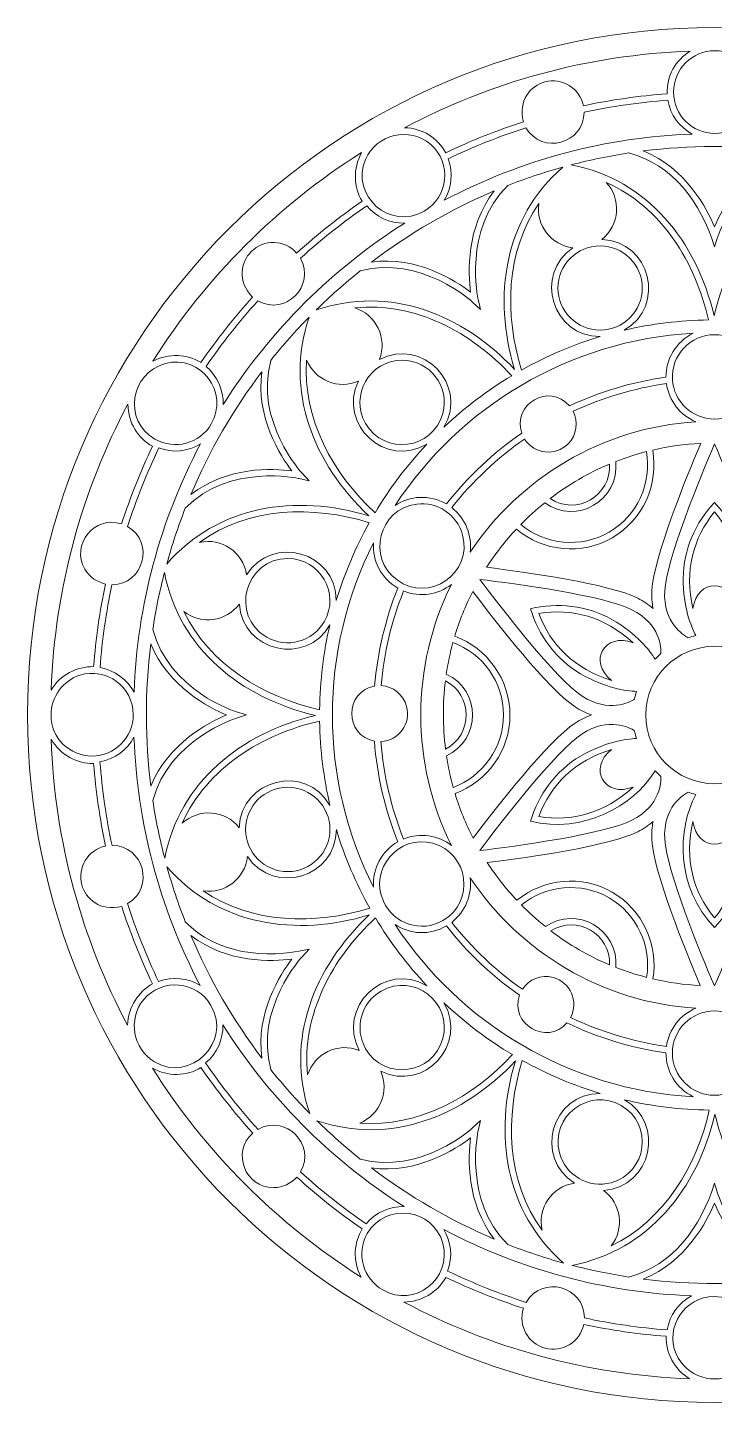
# Model space of a CAD drawing. Header units: inches. Extents: x 45 to 4631, y -57 to 970.
# Drawn here: x 45 to 477, y 0 to 864 of the extents above; entities that cross this region are included whole.
import ezdxf

# ---------------------------------------------------------------- set-up
doc = ezdxf.new("R2010")
doc.units = ezdxf.units.IN
doc.header["$MEASUREMENT"] = 0
doc.layers.add('_U+0421_U+043B_U+043E_U+0439 1', color=7, linetype='Continuous')

msp = doc.modelspace()

# ---------------------------------------------------------------- linework, layer by layer
at = {"layer": '_U+0421_U+043B_U+043E_U+0439 1', "color": 1, "lineweight": 9, "true_color": 0xff0000}
for points, knots in [([(477.45, 864), (238.86, 864), (45.45, 670.6), (45.45, 432.02), (45.45, 193.44), (238.86, 0.04), (477.45, 0.04), (716.04, 0.04), (909.45, 193.44), (909.45, 432.02), (909.45, 670.6), (716.04, 864), (477.45, 864)], [0, 0, 0, 0, 1, 1, 1, 2, 2, 2, 3, 3, 3, 4, 4, 4, 4]), ([(462.15, 849.14), (452.93, 843.58), (447.21, 833.43), (447.61, 822.38), (429.92, 821.05), (412.25, 818.51), (395.01, 814.82), (392.64, 826.21), (381.31, 832.64), (370.74, 829.81), (361.76, 827.4), (353.74, 818.32), (357.21, 804.7), (340.62, 799.36), (324.27, 792.84), (308.54, 785.31), (303.38, 794.48), (293.63, 800.8), (282.51, 801.06), (336.49, 829.69), (397.47, 846.81), (462.15, 849.14)], [0, 0, 0, 0, 1, 1, 1, 2, 2, 2, 3, 3, 3, 4, 4, 4, 5, 5, 5, 6, 6, 6, 7, 7, 7, 7]), ([(477.6, 849.4), (491.92, 849.4), (503.57, 837.75), (503.57, 823.42), (503.57, 809.14), (491.95, 797.45), (477.6, 797.45), (463.27, 797.45), (451.63, 809.11), (451.63, 823.42), (451.63, 837.75), (463.28, 849.4), (477.6, 849.4)], [0, 0, 0, 0, 1, 1, 1, 2, 2, 2, 3, 3, 3, 4, 4, 4, 4]), ([(309.99, 781.52), (325.78, 789.09), (342.21, 795.64), (358.87, 800.98), (368.87, 783.76), (395.36, 790.88), (395.43, 810.76), (412.66, 814.47), (430.34, 817.02), (448.03, 818.35), (449.61, 809.11), (455.42, 801.31), (463.39, 797), (409.79, 795), (357, 781.46), (307.44, 755.41), (312.15, 763.12), (313.25, 772.76), (309.99, 781.52)], [0, 0, 0, 0, 1, 1, 1, 2, 2, 2, 3, 3, 3, 4, 4, 4, 5, 5, 5, 6, 6, 6, 6]), ([(257.89, 781.07), (264.91, 797), (285.49, 801.95), (299.04, 790.56), (312.4, 778.79), (310.13, 757.41), (294.85, 748.59), (273.43, 736.23), (248.4, 758.17), (257.89, 781.07)], [0, 0, 0, 0, 1, 1, 1, 2, 2, 2, 3, 3, 3, 3]), ([(522.17, 786.42), (495.31, 775.66), (482.01, 749.85), (477.4, 738.83), (472.8, 749.85), (459.51, 775.66), (432.64, 786.42), (461.36, 790.03), (491.56, 790.27), (522.17, 786.42)], [0, 0, 0, 0, 1, 1, 1, 2, 2, 2, 3, 3, 3, 3]), ([(255.52, 785.43), (249.9, 775.06), (250.54, 763.7), (255.86, 754.84), (241.48, 744.95), (227.65, 734.01), (214.69, 722.28), (207.05, 730.92), (193.98, 731.04), (186.13, 723.18), (179.53, 716.58), (177.16, 704.63), (187.01, 694.6), (175.32, 681.67), (164.41, 667.87), (154.54, 653.52), (145.99, 658.63), (134.3, 659.7), (124.21, 654.25), (157.62, 707.16), (202.58, 752.08), (255.52, 785.43)], [0, 0, 0, 0, 1, 1, 1, 2, 2, 2, 3, 3, 3, 4, 4, 4, 5, 5, 5, 6, 6, 6, 7, 7, 7, 7]), ([(477.13, 682.89), (466.09, 729.59), (435.51, 768.31), (387.34, 777.71), (399.2, 780.81), (411.29, 783.3), (423.59, 785.17), (451, 778.08), (468.94, 753.87), (477.4, 726.21), (485.88, 753.9), (503.86, 778.09), (531.22, 785.17), (543.34, 783.33), (555.26, 780.88), (566.95, 777.85), (518.71, 768.43), (488.11, 729.55), (477.13, 682.89)], [0, 0, 0, 0, 1, 1, 1, 2, 2, 2, 3, 3, 3, 4, 4, 4, 5, 5, 5, 6, 6, 6, 6]), ([(328.82, 693.23), (328.72, 693.68), (319.12, 736.9), (347.39, 764.72), (358.67, 769.15), (370.23, 773.01), (382.03, 776.28), (344.94, 743.99), (337.92, 695), (351.73, 649.15), (318.97, 683.9), (273.31, 702.21), (227.01, 686.52), (235.8, 695.17), (245.02, 703.36), (254.65, 711.06), (292.68, 721.31), (325.14, 691.62), (325.48, 691.3), (325.48, 691.3), (330.32, 686.79), (330.32, 686.79), (330.32, 686.79), (328.82, 693.23), (328.82, 693.23)], [0, 0, 0, 0, 1, 1, 1, 2, 2, 2, 3, 3, 3, 4, 4, 4, 5, 5, 5, 6, 6, 6, 7, 7, 7, 8, 8, 8, 8]), ([(338.94, 761.28), (321.09, 738.54), (322.47, 709.57), (324, 697.73), (314.54, 704.94), (290.27, 720.55), (261.77, 716.61), (285.38, 734.54), (311.27, 749.61), (338.94, 761.28)], [0, 0, 0, 0, 1, 1, 1, 2, 2, 2, 3, 3, 3, 3]), ([(409.38, 766.67), (444.19, 751.17), (465.46, 716.34), (473.57, 680.27), (455.53, 680), (437.8, 677.81), (420.62, 673.81), (447.23, 689.07), (437.15, 729.73), (406.59, 730.82), (417.92, 739.88), (418.85, 756.33), (409.38, 766.67)], [0, 0, 0, 0, 1, 1, 1, 2, 2, 2, 3, 3, 3, 4, 4, 4, 4]), ([(217.06, 718.97), (230.17, 730.86), (244.19, 741.94), (258.78, 751.93), (264.54, 744.99), (273.25, 740.88), (282.64, 741.1), (238.22, 713.07), (198.42, 674.39), (168.51, 627.11), (168.73, 636.12), (164.88, 645.01), (157.7, 650.97), (167.6, 665.4), (178.58, 679.27), (190.35, 692.25), (207.65, 682.47), (226.8, 701.75), (217.06, 718.97)], [0, 0, 0, 0, 1, 1, 1, 2, 2, 2, 3, 3, 3, 4, 4, 4, 5, 5, 5, 6, 6, 6, 6]), ([(388.42, 725.62), (363.54, 708.78), (375.49, 669.81), (405.46, 669.78), (388.28, 664.61), (371.75, 657.57), (356.09, 648.78), (345.31, 683.32), (346.11, 723.07), (366.87, 753.43), (364.97, 739.63), (374.74, 727.18), (388.42, 725.62)], [0, 0, 0, 0, 1, 1, 1, 2, 2, 2, 3, 3, 3, 4, 4, 4, 4]), ([(431.98, 700.31), (431.98, 685.7), (420.1, 673.82), (405.49, 673.82), (390.88, 673.82), (378.99, 685.7), (378.99, 700.31), (378.99, 714.92), (390.88, 726.81), (405.49, 726.81), (420.1, 726.81), (431.98, 714.92), (431.98, 700.31)], [0, 0, 0, 0, 1, 1, 1, 2, 2, 2, 3, 3, 3, 4, 4, 4, 4]), ([(251.24, 687.83), (289.02, 691.76), (324.78, 672.36), (349.88, 645.18), (334.68, 636.05), (320.39, 625.23), (307.22, 612.81), (323.04, 639.51), (293.53, 669.64), (266.68, 655.39), (271.93, 668.81), (264.62, 683.57), (251.24, 687.83)], [0, 0, 0, 0, 1, 1, 1, 2, 2, 2, 3, 3, 3, 4, 4, 4, 4]), ([(218.12, 583.95), (217.81, 584.29), (188.11, 616.75), (198.36, 654.77), (205.95, 664.26), (214.01, 673.36), (222.52, 682.03), (206.81, 635.67), (225.24, 589.92), (260, 557.22), (213.93, 571.04), (165.15, 563.81), (132.99, 526.88), (136.29, 538.86), (140.2, 550.59), (144.69, 562.03), (172.49, 590.27), (215.74, 580.71), (216.19, 580.6), (216.19, 580.6), (222.62, 579.12), (222.62, 579.12), (222.62, 579.12), (218.12, 583.95), (218.12, 583.95)], [0, 0, 0, 0, 1, 1, 1, 2, 2, 2, 3, 3, 3, 4, 4, 4, 5, 5, 5, 6, 6, 6, 7, 7, 7, 8, 8, 8, 8]), ([(464.01, 671.86), (453.24, 666.58), (446.76, 655.66), (446.87, 644.31), (425.6, 641.28), (405.22, 635.15), (386.23, 626.25), (373.58, 640.98), (350.01, 627.27), (356.25, 609.09), (338.51, 596.91), (322.52, 581.98), (308.84, 564.6), (298.2, 570.77), (285.9, 569.85), (276.58, 563.69), (317.26, 625.52), (385.69, 667.54), (464.01, 671.86)], [0, 0, 0, 0, 1, 1, 1, 2, 2, 2, 3, 3, 3, 4, 4, 4, 5, 5, 5, 6, 6, 6, 6]), ([(503.9, 644.46), (503.9, 629.96), (492.11, 617.96), (477.41, 617.96), (463.2, 617.96), (451.82, 629.16), (450.98, 642.69), (449.96, 658.14), (462.25, 670.95), (477.41, 670.95), (492.02, 670.95), (503.9, 659.07), (503.9, 644.46)], [0, 0, 0, 0, 1, 1, 1, 2, 2, 2, 3, 3, 3, 4, 4, 4, 4]), ([(132.17, 652.85), (154.36, 658.8), (172.46, 634.72), (161.02, 614.91), (153.86, 602.51), (137.94, 598.24), (125.54, 605.4), (105.23, 617.13), (110.04, 646.92), (132.17, 652.85)], [0, 0, 0, 0, 1, 1, 1, 2, 2, 2, 3, 3, 3, 3]), ([(253.51, 641.76), (240.31, 614.47), (270.73, 586.76), (296.61, 602.2), (284.07, 588.89), (273.15, 574.44), (263.97, 559.08), (237.46, 583.5), (218.18, 618.32), (220.97, 655.05), (226.21, 642.25), (240.89, 636.31), (253.51, 641.76)], [0, 0, 0, 0, 1, 1, 1, 2, 2, 2, 3, 3, 3, 4, 4, 4, 4]), ([(280.93, 654.92), (298.39, 654.92), (311.08, 638.39), (306.57, 621.55), (300.43, 598.66), (269.71, 594.92), (258.03, 615.16), (247.84, 632.81), (260.63, 654.92), (280.93, 654.92)], [0, 0, 0, 0, 1, 1, 1, 2, 2, 2, 3, 3, 3, 3]), ([(192.81, 647.65), (188.87, 619.15), (204.48, 594.89), (211.7, 585.43), (199.85, 586.96), (170.88, 588.34), (148.13, 570.49), (159.81, 598.15), (174.88, 624.05), (192.81, 647.65)], [0, 0, 0, 0, 1, 1, 1, 2, 2, 2, 3, 3, 3, 3]), ([(312.2, 562.32), (325.46, 579.11), (340.9, 593.57), (358.01, 605.39), (364.12, 595.76), (377.43, 594.47), (385.32, 602.36), (390.87, 607.91), (391.94, 616.24), (388.52, 622.86), (406.91, 631.41), (426.62, 637.3), (447.17, 640.26), (448.67, 629.42), (455.87, 620.39), (465.64, 616.29), (406.49, 612.56), (354.81, 580.85), (323.72, 534.27), (325.08, 544.63), (320.99, 555.5), (312.2, 562.32)], [0, 0, 0, 0, 1, 1, 1, 2, 2, 2, 3, 3, 3, 4, 4, 4, 5, 5, 5, 6, 6, 6, 7, 7, 7, 7]), ([(108.55, 627.28), (108.81, 615.46), (114.92, 605.97), (124.06, 600.84), (116.52, 585.09), (110, 568.7), (104.64, 552.08), (87.45, 557.72), (72.62, 539.09), (81.53, 523.66), (84.73, 518.11), (89.06, 515.8), (94.53, 514.25), (90.9, 497.26), (88.38, 479.84), (87.04, 462.41), (76.53, 462.57), (66.08, 457.26), (60.29, 447.65), (62.68, 512.34), (79.86, 573.31), (108.55, 627.28)], [0, 0, 0, 0, 1, 1, 1, 2, 2, 2, 3, 3, 3, 4, 4, 4, 5, 5, 5, 6, 6, 6, 7, 7, 7, 7]), ([(108.36, 550.42), (113.76, 567.26), (120.38, 583.85), (128.04, 599.79), (136.91, 596.48), (146.47, 597.61), (154.18, 602.32), (128.59, 553.76), (114.53, 501.12), (112.43, 446.4), (108.13, 454.39), (100.31, 460.21), (91.06, 461.79), (92.39, 479.3), (94.92, 496.79), (98.58, 513.84), (118.49, 513.87), (125.62, 540.39), (108.36, 550.42)], [0, 0, 0, 0, 1, 1, 1, 2, 2, 2, 3, 3, 3, 4, 4, 4, 5, 5, 5, 6, 6, 6, 6]), ([(352.85, 548.79), (369.5, 534.78), (393.76, 532.22), (413.11, 543.39), (432.52, 554.6), (442.42, 577.05), (438.53, 598.48), (448.37, 600.77), (458.47, 602.2), (468.73, 602.71), (459.16, 580.07), (439.12, 530.6), (438.02, 510.5), (437.79, 506.25), (438.08, 502.43), (438.73, 499), (436.09, 501.28), (432.93, 503.44), (429.14, 505.37), (411.23, 514.45), (358.61, 521.81), (334.12, 524.85), (339.6, 533.3), (345.85, 541.31), (352.85, 548.79)], [0, 0, 0, 0, 1, 1, 1, 2, 2, 2, 3, 3, 3, 4, 4, 4, 5, 5, 5, 6, 6, 6, 7, 7, 7, 8, 8, 8, 8]), ([(415.31, 591.28), (421.6, 593.74), (428.04, 595.82), (434.61, 597.52), (438.08, 577.8), (428.94, 557.19), (411.09, 546.88), (393.28, 536.6), (370.97, 538.94), (355.64, 551.7), (360.28, 556.43), (365.04, 560.8), (370.66, 565.34), (390.49, 550.97), (417.96, 566.92), (415.31, 591.28)], [0, 0, 0, 0, 1, 1, 1, 2, 2, 2, 3, 3, 3, 4, 4, 4, 5, 5, 5, 5]), ([(477.41, 565.58), (465.64, 553.35), (457.71, 535.7), (457.71, 517.96), (457.71, 499.7), (462.52, 487.8), (465.71, 481.91), (464.05, 481.53), (462.42, 481.06), (460.83, 480.51), (457.96, 482.03), (445, 490.03), (446.09, 510.06), (447.15, 529.58), (468.62, 581.8), (477.41, 602.45), (486.19, 581.8), (507.67, 529.58), (508.73, 510.06), (509.82, 490), (496.96, 482.07), (493.98, 480.51), (492.39, 481.06), (490.76, 481.53), (489.1, 481.91), (501.06, 503.97), (501.61, 540.43), (477.41, 565.58)], [0, 0, 0, 0, 1, 1, 1, 2, 2, 2, 3, 3, 3, 4, 4, 4, 5, 5, 5, 6, 6, 6, 7, 7, 7, 8, 8, 8, 9, 9, 9, 9]), ([(373.98, 567.95), (385.56, 576.83), (398.12, 584.12), (411.4, 589.7), (412.61, 569.8), (390.67, 557.05), (373.98, 567.95)], [0, 0, 0, 0, 1, 1, 1, 2, 2, 2, 2]), ([(183.23, 520.1), (181.06, 534.35), (167.35, 543.49), (153.63, 540.48), (184.38, 562.78), (225.06, 563.85), (260.38, 552.86), (251.71, 537.34), (244.75, 520.95), (239.63, 503.94), (239.53, 534.67), (199.3, 545.76), (183.23, 520.1)], [0, 0, 0, 0, 1, 1, 1, 2, 2, 2, 3, 3, 3, 4, 4, 4, 4]), ([(290.17, 564.54), (303.02, 566.16), (315.54, 558.09), (319.02, 545.1), (325.4, 521.31), (298.18, 501.97), (277.79, 516.86), (258.61, 530.87), (266.23, 561.52), (290.17, 564.54)], [0, 0, 0, 0, 1, 1, 1, 2, 2, 2, 3, 3, 3, 3]), ([(463.79, 498.94), (458.39, 522.57), (463.96, 543.27), (477.41, 559.59), (491.02, 543.07), (496.36, 522.32), (491.01, 498.98), (488.22, 518), (466.57, 518.05), (463.79, 498.94)], [0, 0, 0, 0, 1, 1, 1, 2, 2, 2, 3, 3, 3, 3]), ([(262.96, 323.85), (228.58, 391.73), (228.57, 472.3), (262.96, 540.2), (262.24, 528.9), (267.77, 517.78), (278.27, 511.74), (270.35, 491.99), (265.49, 471.37), (263.72, 450.21), (244.56, 446.73), (244.53, 419.24), (263.57, 415.62), (265.21, 393.84), (270.13, 372.61), (278.27, 352.32), (268.23, 346.62), (262.21, 335.59), (262.96, 323.85)], [0, 0, 0, 0, 1, 1, 1, 2, 2, 2, 3, 3, 3, 4, 4, 4, 5, 5, 5, 6, 6, 6, 6]), ([(232.04, 490.64), (224.74, 477.99), (208.5, 473.64), (195.85, 480.95), (172.46, 494.45), (182.12, 530.38), (209.14, 530.38), (229.42, 530.38), (242.22, 508.28), (232.04, 490.64)], [0, 0, 0, 0, 1, 1, 1, 2, 2, 2, 3, 3, 3, 3]), ([(176.9, 430.1), (176.9, 430.1), (183.22, 432.03), (183.22, 432.03), (183.22, 432.03), (176.9, 433.96), (176.9, 433.96), (176.45, 434.09), (134.19, 447.4), (124.25, 485.84), (126.09, 497.96), (128.54, 509.88), (131.57, 521.57), (140.97, 473.41), (179.76, 442.76), (226.53, 431.75), (179.71, 420.68), (141.09, 390.03), (131.71, 341.96), (128.61, 353.82), (126.12, 365.92), (124.25, 378.22), (134.18, 416.6), (176.45, 429.96), (176.9, 430.1)], [0, 0, 0, 0, 1, 1, 1, 2, 2, 2, 3, 3, 3, 4, 4, 4, 5, 5, 5, 6, 6, 6, 7, 7, 7, 8, 8, 8, 8]), ([(283.85, 437.45), (281.82, 445), (275.19, 450.07), (267.79, 450.47), (269.56, 470.92), (274.29, 490.86), (281.92, 509.96), (292.36, 505.69), (303.78, 507.72), (311.95, 513.96), (286.34, 462.44), (286.33, 401.64), (311.95, 350.1), (303.75, 356.36), (292.33, 358.35), (281.92, 354.09), (274.08, 373.74), (269.3, 394.26), (267.65, 415.32), (278.95, 415.85), (286.74, 426.65), (283.85, 437.45)], [0, 0, 0, 0, 1, 1, 1, 2, 2, 2, 3, 3, 3, 4, 4, 4, 5, 5, 5, 6, 6, 6, 7, 7, 7, 7]), ([(412.83, 492.05), (397.49, 500.9), (378.24, 502.88), (361.74, 498.8), (366.45, 482.5), (377.77, 466.81), (393.14, 457.94), (408.94, 448.81), (421.65, 447.02), (428.34, 446.84), (427.86, 445.23), (427.45, 443.58), (427.12, 441.91), (424.26, 440.1), (410.97, 432.95), (394.16, 443.92), (377.79, 454.6), (343.3, 499.31), (329.81, 517.24), (352.08, 514.52), (408.05, 507.01), (425.49, 498.17), (443.47, 489.05), (443.85, 473.88), (443.7, 470.59), (442.43, 469.48), (441.22, 468.31), (440.06, 467.08), (436.57, 472.78), (428.67, 482.91), (412.83, 492.05)], [0, 0, 0, 0, 1, 1, 1, 2, 2, 2, 3, 3, 3, 4, 4, 4, 5, 5, 5, 6, 6, 6, 7, 7, 7, 8, 8, 8, 9, 9, 9, 10, 10, 10, 10]), ([(178.65, 501.74), (180.82, 471.6), (220.72, 462.66), (235.59, 488.72), (231.56, 471.39), (229.38, 453.52), (229.15, 435.32), (194.17, 443.14), (159.85, 463.57), (143.81, 496.96), (154.76, 488.48), (170.46, 490.7), (178.65, 501.74)], [0, 0, 0, 0, 1, 1, 1, 2, 2, 2, 3, 3, 3, 4, 4, 4, 4]), ([(314.25, 382.62), (334.53, 390.09), (348.81, 409.75), (348.81, 432.03), (348.81, 454.35), (334.44, 474.07), (314.08, 481.49), (316.99, 491.22), (320.77, 500.65), (325.37, 509.69), (340.25, 490.01), (372.94, 448.13), (389.75, 437.16), (393.32, 434.83), (396.77, 433.17), (400.06, 432.03), (396.77, 430.88), (393.32, 429.22), (389.75, 426.9), (373.01, 415.98), (340.55, 374.43), (325.58, 354.64), (320.98, 363.61), (317.18, 372.96), (314.25, 382.62)], [0, 0, 0, 0, 1, 1, 1, 2, 2, 2, 3, 3, 3, 4, 4, 4, 5, 5, 5, 6, 6, 6, 7, 7, 7, 8, 8, 8, 8]), ([(412.62, 453.72), (389.51, 460.83), (374.35, 475.97), (366.93, 495.81), (387.76, 499.32), (408.49, 493.77), (426.23, 477.29), (408.3, 484.4), (397.57, 465.63), (412.62, 453.72)], [0, 0, 0, 0, 1, 1, 1, 2, 2, 2, 3, 3, 3, 3]), ([(123, 387.27), (119.39, 415.98), (119.15, 446.18), (123, 476.79), (133.76, 449.93), (159.57, 436.63), (170.59, 432.03), (159.57, 427.43), (133.76, 414.13), (123, 387.27)], [0, 0, 0, 0, 1, 1, 1, 2, 2, 2, 3, 3, 3, 3]), ([(308.89, 406.38), (330.85, 416.53), (330.73, 447.68), (308.79, 457.72), (309.78, 464.46), (311.18, 471.1), (312.96, 477.61), (331.63, 470.68), (344.77, 452.54), (344.77, 432.03), (344.77, 411.55), (331.71, 393.46), (313.13, 386.5), (311.32, 393.01), (309.91, 399.65), (308.89, 406.38)], [0, 0, 0, 0, 1, 1, 1, 2, 2, 2, 3, 3, 3, 4, 4, 4, 5, 5, 5, 5]), ([(477.41, 388.85), (453.6, 388.85), (434.23, 408.22), (434.23, 432.03), (434.23, 455.83), (453.6, 475.2), (477.41, 475.2), (501.21, 475.2), (520.58, 455.83), (520.58, 432.03), (520.58, 408.22), (501.21, 388.85), (477.41, 388.85)], [0, 0, 0, 0, 1, 1, 1, 2, 2, 2, 3, 3, 3, 4, 4, 4, 4]), ([(78.44, 457.07), (95.15, 462.15), (111.96, 449.56), (111.96, 432.22), (111.96, 417.9), (100.31, 406.25), (85.99, 406.25), (72.2, 406.25), (60.25, 417.15), (60.25, 431.98), (60.25, 443.67), (67.89, 453.61), (78.44, 457.07)], [0, 0, 0, 0, 1, 1, 1, 2, 2, 2, 3, 3, 3, 4, 4, 4, 4]), ([(308.22, 453.53), (325.6, 444.49), (325.63, 419.67), (308.3, 410.57), (306.47, 425.05), (306.49, 439.52), (308.22, 453.53)], [0, 0, 0, 0, 1, 1, 1, 2, 2, 2, 2]), ([(229.15, 428.19), (229.43, 410.15), (231.61, 392.43), (235.61, 375.24), (220.35, 401.85), (179.69, 391.77), (178.6, 361.21), (169.54, 372.55), (153.08, 373.47), (142.75, 364), (158.25, 398.81), (193.08, 420.08), (229.15, 428.19)], [0, 0, 0, 0, 1, 1, 1, 2, 2, 2, 3, 3, 3, 4, 4, 4, 4]), ([(394.16, 420.14), (410.97, 431.1), (424.26, 423.95), (427.12, 422.15), (427.45, 420.47), (427.86, 418.82), (428.34, 417.21), (421.65, 417.03), (408.94, 415.24), (393.14, 406.12), (377.8, 397.26), (366.46, 381.58), (361.74, 365.25), (394.59, 357.13), (426.42, 374.73), (440.06, 396.98), (441.22, 395.75), (442.43, 394.58), (443.7, 393.47), (443.84, 390.18), (443.46, 375), (425.49, 365.89), (408.06, 357.05), (352.15, 349.54), (329.85, 346.82), (329.85, 346.83), (329.84, 346.84), (329.84, 346.85), (343.34, 364.8), (377.8, 409.46), (394.16, 420.14)], [0, 0, 0, 0, 1, 1, 1, 2, 2, 2, 3, 3, 3, 4, 4, 4, 5, 5, 5, 6, 6, 6, 7, 7, 7, 8, 8, 8, 9, 9, 9, 10, 10, 10, 10]), ([(60.27, 416.8), (66.44, 406.55), (76.66, 401.4), (87.04, 401.56), (88.39, 384.1), (90.91, 366.65), (94.55, 349.63), (83.29, 347.26), (76.75, 336.03), (79.61, 325.37), (82.04, 316.31), (91.18, 308.4), (104.68, 311.79), (110.02, 295.2), (116.54, 278.85), (124.06, 263.13), (115.47, 258.33), (108.62, 248.71), (108.35, 237.16), (79.72, 291.15), (62.6, 352.12), (60.27, 416.8)], [0, 0, 0, 0, 1, 1, 1, 2, 2, 2, 3, 3, 3, 4, 4, 4, 5, 5, 5, 6, 6, 6, 7, 7, 7, 7]), ([(98.6, 350.05), (94.89, 367.28), (92.34, 384.96), (91.02, 402.64), (100.27, 404.21), (108.1, 410.03), (112.42, 418.02), (114.42, 364.41), (127.95, 311.63), (154.01, 262.08), (146.28, 266.79), (136.62, 267.88), (127.84, 264.6), (120.27, 280.39), (113.73, 296.81), (108.38, 313.48), (125.71, 323.52), (118.54, 350.04), (98.6, 350.05)], [0, 0, 0, 0, 1, 1, 1, 2, 2, 2, 3, 3, 3, 4, 4, 4, 5, 5, 5, 6, 6, 6, 6]), ([(426.23, 386.77), (408.62, 370.4), (387.96, 364.74), (366.93, 368.25), (374.42, 388.26), (389.68, 403.28), (412.62, 410.34), (397.49, 398.36), (408.38, 379.69), (426.23, 386.77)], [0, 0, 0, 0, 1, 1, 1, 2, 2, 2, 3, 3, 3, 3]), ([(235.6, 360.11), (235.6, 345.5), (223.72, 333.62), (209.11, 333.62), (194.5, 333.62), (182.61, 345.5), (182.61, 360.11), (182.61, 374.72), (194.5, 386.61), (209.11, 386.61), (223.72, 386.61), (235.6, 374.72), (235.6, 360.11)], [0, 0, 0, 0, 1, 1, 1, 2, 2, 2, 3, 3, 3, 4, 4, 4, 4]), ([(477.33, 261.79), (468.5, 282.55), (447.14, 334.53), (446.09, 354), (444.99, 374.06), (457.85, 381.98), (460.83, 383.55), (462.42, 383), (464.05, 382.53), (465.71, 382.14), (453.83, 360.23), (453.1, 323.75), (477.4, 298.48), (489.2, 310.73), (497.1, 328.39), (497.1, 346.1), (497.1, 364.36), (492.29, 376.25), (489.1, 382.14), (490.76, 382.53), (492.39, 383), (493.98, 383.54), (496.85, 382.03), (509.82, 374.03), (508.73, 354), (507.67, 334.53), (486.31, 282.55), (477.48, 261.79), (477.43, 261.79), (477.38, 261.79), (477.33, 261.79)], [0, 0, 0, 0, 1, 1, 1, 2, 2, 2, 3, 3, 3, 4, 4, 4, 5, 5, 5, 6, 6, 6, 7, 7, 7, 8, 8, 8, 9, 9, 9, 10, 10, 10, 10]), ([(438.65, 266.22), (442.24, 287.45), (432.35, 309.56), (413.11, 320.67), (393.9, 331.76), (369.79, 329.28), (353.19, 315.57), (346.22, 322.98), (339.99, 330.9), (334.53, 339.25), (359.19, 342.32), (411.33, 349.66), (429.14, 358.69), (432.93, 360.61), (436.09, 362.77), (438.73, 365.05), (438.08, 361.63), (437.79, 357.81), (438.02, 353.56), (439.11, 333.65), (458.76, 284.97), (468.44, 262.03), (458.32, 262.55), (448.36, 263.96), (438.65, 266.22)], [0, 0, 0, 0, 1, 1, 1, 2, 2, 2, 3, 3, 3, 4, 4, 4, 5, 5, 5, 6, 6, 6, 7, 7, 7, 8, 8, 8, 8]), ([(491.02, 365.12), (496.41, 341.53), (490.88, 320.82), (477.41, 304.47), (463.82, 320.96), (458.44, 341.69), (463.8, 365.08), (466.6, 345.98), (488.26, 346.08), (491.02, 365.12)], [0, 0, 0, 0, 1, 1, 1, 2, 2, 2, 3, 3, 3, 3]), ([(183.81, 343.04), (200.64, 318.17), (239.62, 330.11), (239.64, 360.09), (244.81, 342.91), (251.85, 326.37), (260.65, 310.72), (226.12, 299.93), (186.32, 300.75), (155.98, 321.5), (169.75, 319.6), (182.23, 329.34), (183.81, 343.04)], [0, 0, 0, 0, 1, 1, 1, 2, 2, 2, 3, 3, 3, 4, 4, 4, 4]), ([(300.28, 351.4), (322.86, 345.36), (327.2, 314.72), (306.67, 302.87), (293.11, 295.03), (275.71, 300.6), (269.25, 314.97), (260.05, 335.17), (278.74, 357.18), (300.28, 351.4)], [0, 0, 0, 0, 1, 1, 1, 2, 2, 2, 3, 3, 3, 3]), ([(144.69, 302.02), (140.27, 313.3), (136.41, 324.85), (133.14, 336.65), (165.49, 299.51), (214.47, 292.57), (260.28, 306.36), (225.52, 273.6), (207.21, 227.94), (222.9, 181.64), (214.26, 190.43), (206.06, 199.65), (198.36, 209.29), (188.11, 247.31), (217.81, 279.77), (218.13, 280.11), (218.13, 280.11), (222.62, 284.94), (222.62, 284.94), (194.43, 278.43), (164.5, 281.9), (144.69, 302.02)], [0, 0, 0, 0, 1, 1, 1, 2, 2, 2, 3, 3, 3, 4, 4, 4, 5, 5, 5, 6, 6, 6, 7, 7, 7, 7]), ([(375.93, 267.12), (368.35, 269.15), (360.62, 265.91), (356.58, 259.66), (340.04, 271.3), (325.09, 285.41), (312.2, 301.74), (320.98, 308.55), (325.08, 319.41), (323.71, 329.79), (354.81, 283.21), (406.49, 251.5), (465.64, 247.76), (455.87, 243.67), (448.67, 234.63), (447.17, 223.8), (426.03, 226.84), (405.78, 232.98), (386.94, 241.93), (392.24, 252.03), (386.73, 264.23), (375.93, 267.12)], [0, 0, 0, 0, 1, 1, 1, 2, 2, 2, 3, 3, 3, 4, 4, 4, 5, 5, 5, 6, 6, 6, 7, 7, 7, 7]), ([(415.37, 273.41), (417.42, 297.26), (390.78, 312.7), (371.1, 299.03), (365.45, 303.56), (360.62, 307.97), (356, 312.66), (371.32, 325.15), (393.44, 327.36), (411.09, 317.17), (428.77, 306.96), (437.9, 286.7), (434.72, 267.18), (428.14, 268.87), (421.68, 270.95), (415.37, 273.41)], [0, 0, 0, 0, 1, 1, 1, 2, 2, 2, 3, 3, 3, 4, 4, 4, 5, 5, 5, 5]), ([(221.59, 205.87), (217.66, 243.64), (237.06, 279.41), (264.25, 304.5), (273.37, 289.31), (284.2, 275.02), (296.61, 261.85), (269.93, 277.66), (239.78, 248.17), (254.04, 221.31), (240.61, 226.56), (225.85, 219.26), (221.59, 205.87)], [0, 0, 0, 0, 1, 1, 1, 2, 2, 2, 3, 3, 3, 4, 4, 4, 4]), ([(374.46, 296.41), (390.97, 306.66), (412.09, 294.33), (411.43, 275.01), (398.33, 280.51), (385.92, 287.68), (374.46, 296.41)], [0, 0, 0, 0, 1, 1, 1, 2, 2, 2, 2]), ([(276.59, 300.35), (286.05, 294.11), (298.39, 293.4), (308.84, 299.46), (322.15, 282.55), (337.64, 267.97), (354.79, 255.98), (348.34, 237.67), (371.98, 224.08), (384.62, 238.56), (404.07, 229.24), (425, 222.86), (446.87, 219.75), (446.76, 208.41), (453.22, 197.49), (464.01, 192.2), (385.7, 196.52), (317.27, 238.53), (276.59, 300.35)], [0, 0, 0, 0, 1, 1, 1, 2, 2, 2, 3, 3, 3, 4, 4, 4, 5, 5, 5, 6, 6, 6, 6]), ([(148.13, 293.56), (170.88, 275.71), (199.85, 277.1), (211.7, 278.63), (204.48, 269.17), (188.87, 244.9), (192.81, 216.4), (174.88, 240.01), (159.81, 265.9), (148.13, 293.56)], [0, 0, 0, 0, 1, 1, 1, 2, 2, 2, 3, 3, 3, 3]), ([(267.77, 258.55), (288.28, 270.39), (312.66, 251.33), (306.61, 228.75), (300.56, 206.17), (269.92, 201.83), (258.07, 222.36), (250.75, 235.04), (255.08, 251.23), (267.77, 258.55)], [0, 0, 0, 0, 1, 1, 1, 2, 2, 2, 3, 3, 3, 3]), ([(118.55, 253.32), (130.18, 267.01), (151.89, 264.96), (160.83, 249.48), (174.08, 226.52), (148.21, 200.78), (125.29, 214.05), (111.78, 222.24), (108.29, 240.77), (118.55, 253.32)], [0, 0, 0, 0, 1, 1, 1, 2, 2, 2, 3, 3, 3, 3]), ([(267.66, 208.14), (294.92, 194.96), (322.72, 225.31), (307.23, 251.24), (320.53, 238.7), (334.98, 227.78), (350.35, 218.6), (325.92, 192.08), (291.08, 172.82), (254.37, 175.6), (267.18, 180.84), (273.11, 195.53), (267.66, 208.14)], [0, 0, 0, 0, 1, 1, 1, 2, 2, 2, 3, 3, 3, 4, 4, 4, 4]), ([(450.91, 219.6), (450.91, 234.17), (462.78, 246.09), (477.4, 246.09), (491.42, 246.09), (502.92, 235.15), (503.83, 221.37), (504.85, 205.89), (492.54, 193.1), (477.4, 193.1), (462.8, 193.1), (450.91, 204.99), (450.91, 219.6)], [0, 0, 0, 0, 1, 1, 1, 2, 2, 2, 3, 3, 3, 4, 4, 4, 4]), ([(190.4, 171.66), (178.51, 184.77), (167.43, 198.78), (157.45, 213.37), (164.66, 219.32), (168.53, 228.22), (168.32, 237.25), (196.34, 192.85), (235.02, 153.06), (282.32, 123.15), (273.28, 123.37), (264.37, 119.5), (258.41, 112.29), (243.99, 122.19), (230.12, 133.16), (217.14, 144.93), (226.98, 162.21), (207.7, 181.52), (190.4, 171.66)], [0, 0, 0, 0, 1, 1, 1, 2, 2, 2, 3, 3, 3, 4, 4, 4, 5, 5, 5, 6, 6, 6, 6]), ([(123.99, 210.15), (133.66, 204.68), (145.31, 204.91), (154.54, 210.45), (164.43, 196.07), (175.37, 182.24), (187.09, 169.29), (173.56, 157.25), (182.24, 135.03), (200.11, 135.03), (206.53, 135.03), (210.78, 137.67), (214.78, 141.61), (227.71, 129.91), (241.51, 119), (255.86, 109.13), (250.95, 100.95), (249.58, 89.18), (255.18, 78.84), (202.27, 112.25), (157.35, 157.21), (123.99, 210.15)], [0, 0, 0, 0, 1, 1, 1, 2, 2, 2, 3, 3, 3, 4, 4, 4, 5, 5, 5, 6, 6, 6, 7, 7, 7, 7]), ([(325.48, 172.76), (325.14, 172.44), (292.72, 142.72), (254.65, 152.99), (245.18, 160.57), (236.09, 168.62), (227.44, 177.11), (273.67, 161.46), (319.39, 179.75), (352.2, 214.63), (338.42, 168.68), (345.54, 119.86), (382.55, 87.63), (370.57, 90.93), (358.84, 94.84), (347.39, 99.33), (319.16, 127.12), (328.72, 170.37), (328.82, 170.83), (328.82, 170.83), (330.31, 177.27), (330.31, 177.27), (330.31, 177.27), (325.48, 172.76), (325.48, 172.76)], [0, 0, 0, 0, 1, 1, 1, 2, 2, 2, 3, 3, 3, 4, 4, 4, 5, 5, 5, 6, 6, 6, 7, 7, 7, 8, 8, 8, 8]), ([(368.95, 108.27), (346.65, 139.02), (345.58, 179.7), (356.57, 215.01), (372.11, 206.33), (388.52, 199.37), (405.56, 194.24), (374.69, 194.21), (363.73, 153.88), (389.32, 137.86), (375.08, 135.69), (365.94, 121.99), (368.95, 108.27)], [0, 0, 0, 0, 1, 1, 1, 2, 2, 2, 3, 3, 3, 4, 4, 4, 4]), ([(379.95, 156.87), (373.8, 179.81), (398.61, 198.32), (418.79, 186.67), (439.3, 174.83), (434.98, 144.19), (412.4, 138.14), (398.25, 134.35), (383.74, 142.72), (379.95, 156.87)], [0, 0, 0, 0, 1, 1, 1, 2, 2, 2, 3, 3, 3, 3]), ([(407.71, 133.27), (437.98, 135.49), (446.58, 175.5), (420.71, 190.22), (438.04, 186.19), (455.92, 184.02), (474.12, 183.78), (466.29, 148.75), (445.81, 114.46), (412.47, 98.44), (420.92, 109.36), (418.77, 125.05), (407.71, 133.27)], [0, 0, 0, 0, 1, 1, 1, 2, 2, 2, 3, 3, 3, 4, 4, 4, 4]), ([(477.68, 181.16), (488.73, 134.47), (519.3, 95.74), (567.47, 86.34), (555.61, 83.25), (543.52, 80.75), (531.22, 78.89), (492.83, 88.82), (479.47, 131.09), (479.34, 131.53), (479.34, 131.53), (477.4, 137.84), (477.4, 137.84), (468.93, 110.13), (450.93, 85.96), (423.59, 78.89), (411.47, 80.73), (399.55, 83.18), (387.86, 86.2), (436.12, 95.62), (466.7, 134.53), (477.68, 181.16)], [0, 0, 0, 0, 1, 1, 1, 2, 2, 2, 3, 3, 3, 4, 4, 4, 5, 5, 5, 6, 6, 6, 7, 7, 7, 7]), ([(261.77, 147.45), (290.27, 143.51), (314.54, 159.11), (324, 166.33), (322.47, 154.49), (321.09, 125.52), (338.94, 102.77), (311.27, 114.45), (285.38, 129.52), (261.77, 147.45)], [0, 0, 0, 0, 1, 1, 1, 2, 2, 2, 3, 3, 3, 3]), ([(268.83, 70.74), (256.62, 77.79), (251.81, 93.62), (259.04, 106.15), (270.61, 126.18), (300.67, 122.08), (306.62, 99.89), (312.56, 77.7), (288.77, 59.22), (268.83, 70.74)], [0, 0, 0, 0, 1, 1, 1, 2, 2, 2, 3, 3, 3, 3]), ([(432.64, 77.63), (459.51, 88.4), (472.8, 114.2), (477.4, 125.23), (482.01, 114.2), (495.3, 88.4), (522.17, 77.63), (493.45, 74.03), (463.26, 73.79), (432.64, 77.63)], [0, 0, 0, 0, 1, 1, 1, 2, 2, 2, 3, 3, 3, 3]), ([(307.16, 108.79), (355.58, 83.28), (408.2, 69.17), (463.03, 67.07), (455.03, 62.76), (449.2, 54.92), (447.63, 45.65), (430.13, 46.98), (412.63, 49.51), (395.57, 53.18), (395.59, 73.14), (368.95, 80.31), (358.98, 62.96), (342.14, 68.36), (325.56, 74.96), (309.63, 82.63), (312.95, 91.42), (311.86, 101.07), (307.16, 108.79)], [0, 0, 0, 0, 1, 1, 1, 2, 2, 2, 3, 3, 3, 4, 4, 4, 5, 5, 5, 6, 6, 6, 6]), ([(282.15, 63.18), (292.86, 63.25), (303.05, 68.91), (308.54, 78.66), (324.3, 71.11), (340.69, 64.59), (357.33, 59.23), (353.78, 48.28), (360.22, 37.07), (370.89, 34.21), (381.45, 31.38), (392.73, 37.75), (395.14, 49.13), (412.13, 45.5), (429.55, 42.98), (446.98, 41.64), (446.83, 31.54), (451.92, 20.87), (461.77, 14.93), (397.09, 17.32), (336.12, 34.5), (282.15, 63.18)], [0, 0, 0, 0, 1, 1, 1, 2, 2, 2, 3, 3, 3, 4, 4, 4, 5, 5, 5, 6, 6, 6, 7, 7, 7, 7]), ([(453.25, 30.62), (446.09, 47.7), (458.73, 66.6), (477.21, 66.6), (503.18, 66.6), (513.07, 32.39), (490.91, 18.58), (477.39, 10.5), (459.7, 16.03), (453.25, 30.62)], [0, 0, 0, 0, 1, 1, 1, 2, 2, 2, 3, 3, 3, 3])]:
    msp.add_open_spline(points, degree=3, knots=knots, dxfattribs=at)

doc.saveas('drawing.dxf')
